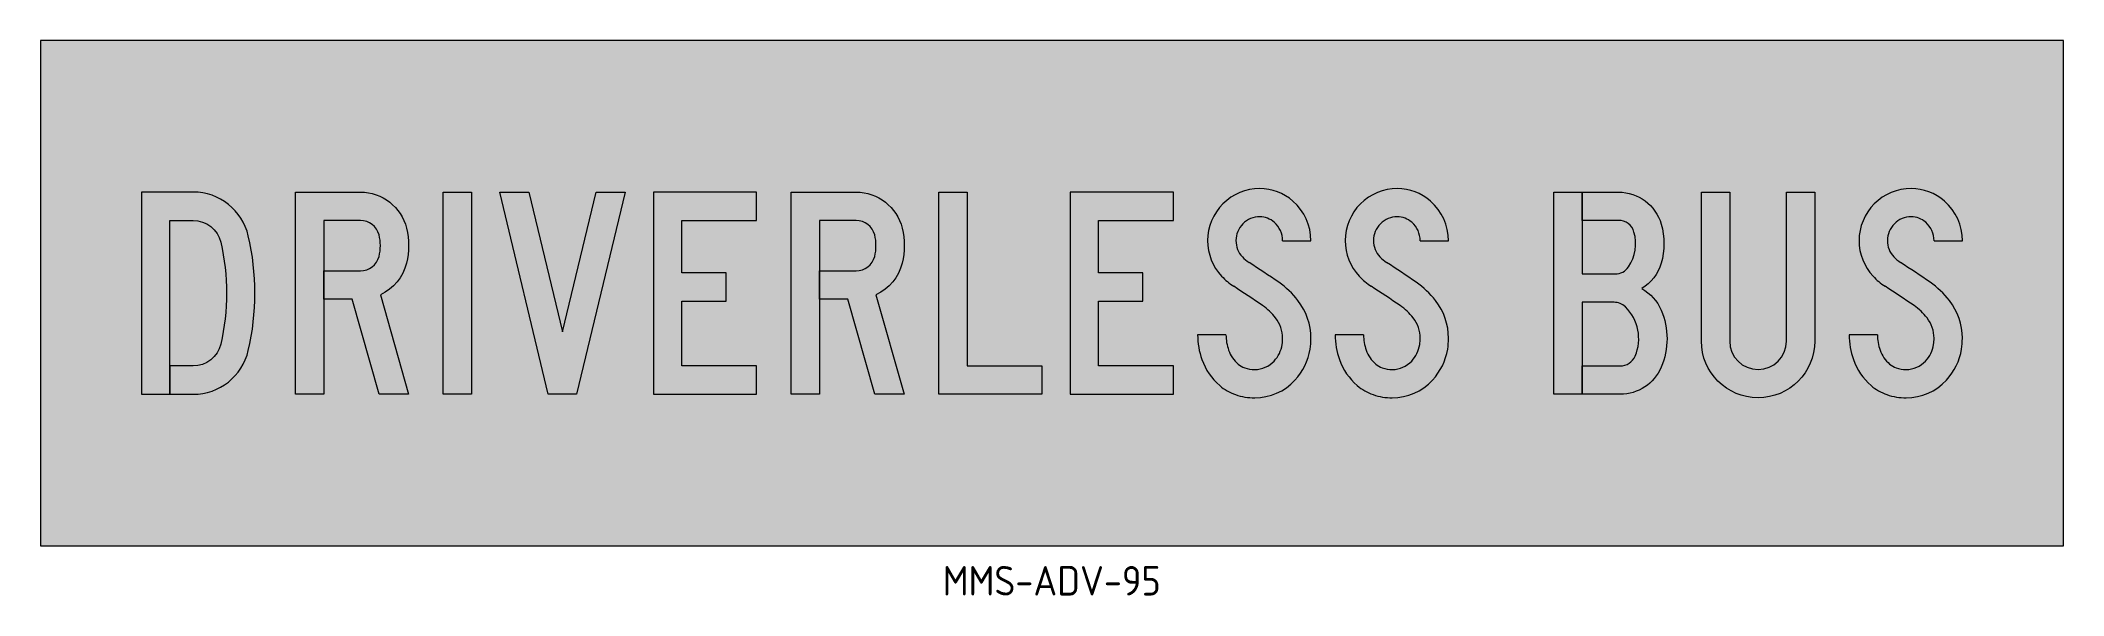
# Model space of a CAD drawing. Header units: millimetres. Extents: x 801 to 1041, y 799 to 864.
import ezdxf

# ---------------------------------------------------------------- set-up
doc = ezdxf.new("R2010")
doc.units = ezdxf.units.MM
doc.layers.add('DIM', color=1, linetype='Continuous')
doc.layers.add('GSCOLORFILL', color=7, linetype='Continuous', lineweight=0)
doc.styles.add('T35', font='isocp2.shx', dxfattribs={"height": 3.5})

# ---------------------------------------------------------------- blocks, each defined once
blk = doc.blocks.new('*U17')
at = {"layer": 'GSCOLORFILL', "transparency": 33554687}
blk.add_hatch(color=40, dxfattribs=at).paths.add_polyline_path([(-600, -150.0000000000006), (600.0000000000001, -150.0000000000006), (600.0000000000001, 150.0000000000009), (-599.9999999999999, 150.0000000000011)])
at = {"layer": 'GSCOLORFILL', "color": 40, "linetype": 'Continuous', "transparency": 33554687}
for points in [[(-600, -150.0000000000006), (600.0000000000001, -150.0000000000006), (600.0000000000001, 150.0000000000009), (-599.9999999999999, 150.0000000000011), (-600, -150.0000000000003)], [(-600, -150.0000000000006), (600.0000000000001, -150.0000000000006), (600.0000000000001, 150.0000000000007), (-599.9999999999999, 150.0000000000009), (-600, -150.0000000000003)]]:
    blk.add_lwpolyline(points, close=True, dxfattribs=at).dxf.unprotected_set("ltscale", 0)
blk = doc.blocks.new('*U3')
at = {"layer": 'GSCOLORFILL', "linetype": 'Continuous'}
blk.add_hatch(color=0, dxfattribs=at).paths.add_polyline_path([(78.21476728595059, 150.3505154639175, -0.1148991755247307), (78.21476728595066, 49.64948453608244, -0.3486821690625639), (50.94443627691192, 28), (28.00999999999999, 28.00000000000003), (28.01, 0), (50.9444362769119, 0, 0.3486821690625636), (105.4850982949895, 43.29896907216494, 0.1148991755247306), (105.4850982949895, 156.701030927835, 0.3486821690625638), (50.94443627691184, 200), (0, 200), (0, 0), (27.99999999999999, 0), (28.00000000000001, 172), (50.94443627691184, 172, -0.3486821690625631)])
at = {"layer": 'GSCOLORFILL', "color": 0}
blk.add_lwpolyline([(28.00999999999999, 28), (28.00999999999999, 0), (50.94443627691186, 0, 0.3486821690625636), (105.4850982949895, 43.29896907216487, 0.1148991755247307), (105.4850982949895, 156.7010309278351, 0.3486821690625634), (50.94443627691186, 200), (0, 200), (0, 0), (28, 0), (28, 172), (50.94443627691186, 172, -0.3486821690625634), (78.21476728595064, 150.3505154639175, -0.1148991755247307), (78.21476728595064, 49.64948453608236, -0.3486821690625636), (50.94443627691186, 28)], format="xyb", close=True, dxfattribs=at)
blk = doc.blocks.new('*U4')
at = {"layer": 'GSCOLORFILL', "linetype": 'Continuous'}
blk.add_hatch(color=0, dxfattribs=at).paths.add_polyline_path([(64.26932219902316, 172, -0.3448814639906139), (82.71400707028076, 157.5600000000001, -0.1217796334961338), (82.71400707028087, 136.4400000000002, -0.344881463990617), (64.26932219902321, 122), (28.00999999999999, 122), (28.00999999999999, 94.00000000000001), (56.12346429523939, 94.00000000000004), (82.88719244480211, 0), (112, 0), (84, 98.34205404014348, 0.2276138286676566), (109.8956479331868, 129.72, 0.1217796334961337), (109.8956479331869, 164.2799999999998, 0.3448814639906159), (64.26932219902322, 200), (0, 200), (0, 0), (28, 0), (28, 172)])
at = {"layer": 'GSCOLORFILL', "color": 0}
blk.add_lwpolyline([(64.26932219902318, 122, 0.3448814639906154), (82.71400707028084, 136.44, 0.1217796334961341), (82.71400707028079, 157.56, 0.3448814639906151), (64.26932219902318, 172), (28, 172), (28, 0), (0, 0), (0, 200), (64.26932219902318, 200, -0.3448814639906151), (109.8956479331868, 164.28, -0.1217796334961341), (109.8956479331868, 129.7200000000001, -0.2276138286676568), (84, 98.3420540401435), (112, 0), (82.88719244480211, 0), (56.12346429523939, 94.00000000000003), (28.00999999999999, 94.00000000000003), (28.00999999999999, 122)], format="xyb", close=True, dxfattribs=at)
blk = doc.blocks.new('*U5')
at = {"layer": 'GSCOLORFILL', "linetype": 'Continuous'}
blk.add_hatch(color=0, dxfattribs=at).paths.add_polyline_path([(0, 200), (28, 200), (28, 0), (0, 0)])
at = {"layer": 'GSCOLORFILL', "color": 0}
blk.add_lwpolyline([(0, 200), (28, 200), (28, 0), (0, 0)], close=True, dxfattribs=at)
blk = doc.blocks.new('*U6')
at = {"layer": 'GSCOLORFILL', "linetype": 'Continuous'}
blk.add_hatch(color=0, dxfattribs=at).paths.add_polyline_path([(0, 199.9999999999999), (28.79511069608861, 200), (62, 61.64629456703603), (95.20488930391133, 200), (124, 200), (76, 0), (48, 0)])
at = {"layer": 'GSCOLORFILL', "color": 0}
blk.add_lwpolyline([(0, 199.9999999999999), (28.79511069608861, 200), (62, 61.64629456703603), (95.20488930391133, 200), (124, 200), (76, 0), (48, 0)], close=True, dxfattribs=at)
blk = doc.blocks.new('*U7')
at = {"layer": 'GSCOLORFILL', "linetype": 'Continuous'}
blk.add_hatch(color=0, dxfattribs=at).paths.add_polyline_path([(28, 28), (28, 92), (71.81454086025929, 92), (71.81454086025929, 120), (28, 120), (28, 172), (102, 172), (102, 200), (0, 200), (0, 0), (102, 0), (102, 28)])
at = {"layer": 'GSCOLORFILL', "color": 0}
blk.add_lwpolyline([(28, 28), (28, 92), (71.81454086025929, 92), (71.81454086025929, 120), (28, 120), (28, 172), (102, 172), (102, 200), (0, 200), (0, 0), (102, 0), (102, 28)], close=True, dxfattribs=at)
blk = doc.blocks.new('*U8')
at = {"layer": 'GSCOLORFILL', "linetype": 'Continuous'}
blk.add_hatch(color=0, dxfattribs=at).paths.add_polyline_path([(64.26932219902316, 172, -0.3448814639906139), (82.71400707028076, 157.5600000000001, -0.1217796334961338), (82.71400707028087, 136.4400000000002, -0.344881463990617), (64.26932219902321, 122), (28.00999999999999, 122), (28.00999999999999, 94.00000000000001), (56.12346429523939, 94.00000000000004), (82.88719244480211, 0), (112, 0), (84, 98.34205404014348, 0.2276138286676566), (109.8956479331868, 129.72, 0.1217796334961337), (109.8956479331869, 164.2799999999998, 0.3448814639906159), (64.26932219902322, 200), (0, 200), (0, 0), (28, 0), (28, 172)])
at = {"layer": 'GSCOLORFILL', "color": 0}
blk.add_lwpolyline([(64.26932219902318, 122, 0.3448814639906154), (82.71400707028084, 136.44, 0.1217796334961341), (82.71400707028079, 157.56, 0.3448814639906151), (64.26932219902318, 172), (28, 172), (28, 0), (0, 0), (0, 200), (64.26932219902318, 200, -0.3448814639906151), (109.8956479331868, 164.28, -0.1217796334961341), (109.8956479331868, 129.7200000000001, -0.2276138286676568), (84, 98.3420540401435), (112, 0), (82.88719244480211, 0), (56.12346429523939, 94.00000000000003), (28.00999999999999, 94.00000000000003), (28.00999999999999, 122)], format="xyb", close=True, dxfattribs=at)
blk = doc.blocks.new('*U9')
at = {"layer": 'GSCOLORFILL', "linetype": 'Continuous'}
blk.add_hatch(color=0, dxfattribs=at).paths.add_polyline_path([(0, 200), (28, 200), (28, 28), (102, 28), (102, 0), (0, 0)])
at = {"layer": 'GSCOLORFILL', "color": 0}
blk.add_lwpolyline([(0, 200), (28, 200), (28, 28), (102, 28), (102, 0), (0, 0)], close=True, dxfattribs=at)
blk = doc.blocks.new('*U10')
at = {"layer": 'GSCOLORFILL', "linetype": 'Continuous'}
blk.add_hatch(color=0, dxfattribs=at).paths.add_polyline_path([(28, 28), (28, 92), (71.81454086025929, 92), (71.81454086025929, 120), (28, 120), (28, 172), (102, 172), (102, 200), (0, 200), (0, 0), (102, 0), (102, 28)])
at = {"layer": 'GSCOLORFILL', "color": 0}
blk.add_lwpolyline([(28, 28), (28, 92), (71.81454086025929, 92), (71.81454086025929, 120), (28, 120), (28, 172), (102, 172), (102, 200), (0, 200), (0, 0), (102, 0), (102, 28)], close=True, dxfattribs=at)
blk = doc.blocks.new('*U11')
at = {"layer": 'GSCOLORFILL'}
h = blk.add_hatch(color=0, dxfattribs=at)
edge = h.paths.add_edge_path()
edge.add_arc((-588.4723226266601, -858.0780040650652), 1149.124344074379, 55.390937114462815, 57.10464885887751, ccw=False)
edge.add_arc((31.18875155796184, 39.86795207670409), 58.12169191857565, 37.884517576685596, 55.39093711446287, ccw=False)
edge.add_arc((51.0760452944162, 55.34115897628014), 32.9239820242796, -5.115907697472721e-13, 37.884517576685425, ccw=False)
edge.add_arc((45.39801581993492, 55.34115897628286), 38.60201149876088, 350.8629013217493, 359.99999999999557, ccw=False)
edge.add_arc((52.50608870350796, 54.1979091592154), 31.40258650349834, 317.29673378813345, 350.8629013217563, ccw=False)
edge.add_arc((56.39898007371836, 50.60524148716998), 26.10524148716998, 269.9999999999999, 317.29673378814437, ccw=False)
edge.add_arc((56.39898007371819, 55.00067885734079), 30.50067885734079, 251.0789535256293, 270.0000000000002, ccw=False)
edge.add_arc((52.92295380146511, 44.86019333778766), 19.78096779697818, 229.3133006079087, 251.0789535256289, ccw=False)
edge.add_arc((61.1240872451691, 54.3993688956575), 32.36089069361397, 199.4306394672325, 229.3133006079092, ccw=False)
edge.add_arc((73.76258936871804, 58.85737200696581), 45.76258937718752, 180.0011023316869, 199.4302684762636, ccw=False)
edge.add_line((28.00000000000006, 58.85649156598447), (5.684341886080801e-14, 58.85649156598447))
edge.add_arc((73.76258927216892, 58.85737198186517), 73.7625892774231, 180.0006838712507, 199.4304093095939)
edge.add_arc((61.12408724516906, 54.39936889565754), 60.36089069361399, 199.4306394672326, 229.3133006079094)
edge.add_arc((52.92295380146494, 44.86019333778746), 47.78096779697793, 229.3133006079092, 251.0789535256293)
edge.add_arc((56.39898007371823, 55.00067885734082), 58.50067885734082, 251.0789535256293, 270.0000000000002)
edge.add_arc((56.39898007371839, 50.60524148716989), 54.10524148716989, 270, 317.2967337881445)
edge.add_arc((52.50608870351381, 54.19790915921259), 59.40258650349213, 317.2967337881369, 350.8629013217596)
edge.add_arc((45.39801581995378, 55.34115897628123), 66.60201149874202, 350.8629013217525, 359.9999999999986)
edge.add_arc((51.07604529441615, 55.34115897628006), 60.92398202427965, 359.9999999999996, 397.8845175766854)
edge.add_arc((31.18875155796111, 39.86795207670387), 86.12169191857632, 37.88451757668539, 55.39093711446263)
edge.add_arc((-588.4723226266597, -858.0780040650593), 1177.124344074374, 55.39093711446266, 57.1046488588773)
edge.add_arc((69.97983884586509, 159.9151743049558), 35.25734506305535, 223.0175993707188, 237.1046488588782, ccw=False)
edge.add_arc((61.47128691910495, 151.9759336269727), 23.62003444447538, 179.9999999999997, 223.0175993707179, ccw=False)
edge.add_arc((61.37529404391444, 151.975915376005), 23.52404156929194, 89.99988059696187, 179.9999555474588, ccw=False)
edge.add_arc((61.37534296967986, 153.7310205923658), 21.76893635288013, 48.67847151851021, 89.9999997426533, ccw=False)
edge.add_arc((59.71208169603349, 151.8392041010447), 24.28794562266184, 1.1368683772161603e-13, 48.67847151851021, ccw=False)
edge.add_line((84.00002731869535, 151.8392041010447), (112.0000273186952, 151.8392041010447))
edge.add_arc((59.71208169603338, 151.8392041010447), 52.28794562266185, 6.228754935835708e-14, 48.67847151851004)
edge.add_arc((61.37534296967974, 153.7310205923658), 49.76893635288013, 48.67847151851002, 89.99999974265315)
edge.add_arc((61.37527579294671, 151.9759336269728), 51.52402331831715, 89.99992504950283, 180)
edge.add_arc((61.47128691910107, 151.9759336269712), 51.62003444447149, 179.9999999999982, 223.0175993707195)
edge.add_arc((69.9798388458659, 159.9151743049557), 63.25734506305586, 223.0175993707178, 237.1046488588772)
at = {"layer": 'GSCOLORFILL', "color": 0}
blk.add_lwpolyline([(35.62437475483642, 106.8002631074727, -0.007477617457592849), (64.20035787855664, 87.70480941089659, -0.07653508003658695), (77.06129967814155, 75.55885288404738, -0.1668246549558401), (84.0000273186958, 55.34115897627987, -0.03988925045285916), (83.51021385884707, 49.21126073950859, -0.1475163149276702), (75.58309381173689, 32.90062589715421, -0.2093514251822395), (56.39898007371829, 24.5, -0.08274672380428141), (46.50867981910591, 26.14806421616396, -0.09525713690544169), (40.02729793126758, 29.86056845372713, -0.1311316713294231), (30.60631442254322, 43.63401760410045, -0.08497940783612039), (28.00000000000006, 58.85649156598447), (5.684341886080801e-14, 58.85649156598447, 0.08498186583925775), (4.201057313777994, 34.31938411587316, 0.1311316713294234), (21.77347091575194, 8.628569035687576, 0.09525713690544146), (37.42926199944344, -0.3389924730190614, 0.08274672380428119), (56.39898007371841, -3.5, 0.2093514251822393), (96.15961998287065, 13.91098212143669, 0.1475163149276702), (111.1549272729091, 44.76493413720198, 0.03988925045285871), (112.0000273186958, 55.34115897627964, 0.1668246549558401), (99.16030101424218, 92.75286753877594, 0.07653508003658697), (80.1036281803153, 110.750112483523, 0.007477617457592849), (50.83135180374569, 130.3108532539143, -0.06154387494556116), (44.20163620944521, 135.8618034449073, -0.189935492987521), (37.85125247462958, 151.9759336269728, -0.4142139455164167), (61.37534306745607, 175.4999569452459, -0.1822786324601297), (75.74902124016756, 170.0798420456772, -0.2156526607116338), (84.00002731869535, 151.8392041010447), (112.0000273186952, 151.8392041010447, 0.2156526607116334), (94.23697053863697, 191.1082925529595, 0.1822786324601297), (61.37534319321941, 203.4999569452459, 0.4142139455164178), (9.851252474629575, 151.9759336269728, 0.1899354929875355), (23.72959917634199, 116.7595601286041, 0.06154387494556116)], format="xyb", close=True, dxfattribs=at)
blk = doc.blocks.new('*U12')
at = {"layer": 'GSCOLORFILL'}
h = blk.add_hatch(color=0, dxfattribs=at)
edge = h.paths.add_edge_path()
edge.add_arc((-588.4723226266601, -858.0780040650652), 1149.124344074379, 55.390937114462815, 57.10464885887751, ccw=False)
edge.add_arc((31.18875155796184, 39.86795207670409), 58.12169191857565, 37.884517576685596, 55.39093711446287, ccw=False)
edge.add_arc((51.0760452944162, 55.34115897628014), 32.9239820242796, -5.115907697472721e-13, 37.884517576685425, ccw=False)
edge.add_arc((45.39801581993492, 55.34115897628286), 38.60201149876088, 350.8629013217493, 359.99999999999557, ccw=False)
edge.add_arc((52.50608870350796, 54.1979091592154), 31.40258650349834, 317.29673378813345, 350.8629013217563, ccw=False)
edge.add_arc((56.39898007371836, 50.60524148716998), 26.10524148716998, 269.9999999999999, 317.29673378814437, ccw=False)
edge.add_arc((56.39898007371819, 55.00067885734079), 30.50067885734079, 251.0789535256293, 270.0000000000002, ccw=False)
edge.add_arc((52.92295380146511, 44.86019333778766), 19.78096779697818, 229.3133006079087, 251.0789535256289, ccw=False)
edge.add_arc((61.1240872451691, 54.3993688956575), 32.36089069361397, 199.4306394672325, 229.3133006079092, ccw=False)
edge.add_arc((73.76258936871804, 58.85737200696581), 45.76258937718752, 180.0011023316869, 199.4302684762636, ccw=False)
edge.add_line((28.00000000000006, 58.85649156598447), (5.684341886080801e-14, 58.85649156598447))
edge.add_arc((73.76258927216892, 58.85737198186517), 73.7625892774231, 180.0006838712507, 199.4304093095939)
edge.add_arc((61.12408724516906, 54.39936889565754), 60.36089069361399, 199.4306394672326, 229.3133006079094)
edge.add_arc((52.92295380146494, 44.86019333778746), 47.78096779697793, 229.3133006079092, 251.0789535256293)
edge.add_arc((56.39898007371823, 55.00067885734082), 58.50067885734082, 251.0789535256293, 270.0000000000002)
edge.add_arc((56.39898007371839, 50.60524148716989), 54.10524148716989, 270, 317.2967337881445)
edge.add_arc((52.50608870351381, 54.19790915921259), 59.40258650349213, 317.2967337881369, 350.8629013217596)
edge.add_arc((45.39801581995378, 55.34115897628123), 66.60201149874202, 350.8629013217525, 359.9999999999986)
edge.add_arc((51.07604529441615, 55.34115897628006), 60.92398202427965, 359.9999999999996, 397.8845175766854)
edge.add_arc((31.18875155796111, 39.86795207670387), 86.12169191857632, 37.88451757668539, 55.39093711446263)
edge.add_arc((-588.4723226266597, -858.0780040650593), 1177.124344074374, 55.39093711446266, 57.1046488588773)
edge.add_arc((69.97983884586509, 159.9151743049558), 35.25734506305535, 223.0175993707188, 237.1046488588782, ccw=False)
edge.add_arc((61.47128691910495, 151.9759336269727), 23.62003444447538, 179.9999999999997, 223.0175993707179, ccw=False)
edge.add_arc((61.37529404391444, 151.975915376005), 23.52404156929194, 89.99988059696187, 179.9999555474588, ccw=False)
edge.add_arc((61.37534296967986, 153.7310205923658), 21.76893635288013, 48.67847151851021, 89.9999997426533, ccw=False)
edge.add_arc((59.71208169603349, 151.8392041010447), 24.28794562266184, 1.1368683772161603e-13, 48.67847151851021, ccw=False)
edge.add_line((84.00002731869535, 151.8392041010447), (112.0000273186952, 151.8392041010447))
edge.add_arc((59.71208169603338, 151.8392041010447), 52.28794562266185, 6.228754935835708e-14, 48.67847151851004)
edge.add_arc((61.37534296967974, 153.7310205923658), 49.76893635288013, 48.67847151851002, 89.99999974265315)
edge.add_arc((61.37527579294671, 151.9759336269728), 51.52402331831715, 89.99992504950283, 180)
edge.add_arc((61.47128691910107, 151.9759336269712), 51.62003444447149, 179.9999999999982, 223.0175993707195)
edge.add_arc((69.9798388458659, 159.9151743049557), 63.25734506305586, 223.0175993707178, 237.1046488588772)
at = {"layer": 'GSCOLORFILL', "color": 0}
blk.add_lwpolyline([(35.62437475483642, 106.8002631074727, -0.007477617457592849), (64.20035787855664, 87.70480941089659, -0.07653508003658695), (77.06129967814155, 75.55885288404738, -0.1668246549558401), (84.0000273186958, 55.34115897627987, -0.03988925045285916), (83.51021385884707, 49.21126073950859, -0.1475163149276702), (75.58309381173689, 32.90062589715421, -0.2093514251822395), (56.39898007371829, 24.5, -0.08274672380428141), (46.50867981910591, 26.14806421616396, -0.09525713690544169), (40.02729793126758, 29.86056845372713, -0.1311316713294231), (30.60631442254322, 43.63401760410045, -0.08497940783612039), (28.00000000000006, 58.85649156598447), (5.684341886080801e-14, 58.85649156598447, 0.08498186583925775), (4.201057313777994, 34.31938411587316, 0.1311316713294234), (21.77347091575194, 8.628569035687576, 0.09525713690544146), (37.42926199944344, -0.3389924730190614, 0.08274672380428119), (56.39898007371841, -3.5, 0.2093514251822393), (96.15961998287065, 13.91098212143669, 0.1475163149276702), (111.1549272729091, 44.76493413720198, 0.03988925045285871), (112.0000273186958, 55.34115897627964, 0.1668246549558401), (99.16030101424218, 92.75286753877594, 0.07653508003658697), (80.1036281803153, 110.750112483523, 0.007477617457592849), (50.83135180374569, 130.3108532539143, -0.06154387494556116), (44.20163620944521, 135.8618034449073, -0.189935492987521), (37.85125247462958, 151.9759336269728, -0.4142139455164167), (61.37534306745607, 175.4999569452459, -0.1822786324601297), (75.74902124016756, 170.0798420456772, -0.2156526607116338), (84.00002731869535, 151.8392041010447), (112.0000273186952, 151.8392041010447, 0.2156526607116334), (94.23697053863697, 191.1082925529595, 0.1822786324601297), (61.37534319321941, 203.4999569452459, 0.4142139455164178), (9.851252474629575, 151.9759336269728, 0.1899354929875355), (23.72959917634199, 116.7595601286041, 0.06154387494556116)], format="xyb", close=True, dxfattribs=at)
blk = doc.blocks.new('*U2')
at = {"color": 28}
for name, p, xscale, yscale, zscale in [('*U11', (626.4000000000005, 0), 0.59999985364988, 0.6, 0.59999985364988), ('*U12', (708.0000000000006, 0), 0.5999998536498793, 0.6, 0.5999998536498793), ('*U3', (0, 0), 0.6, 0.6, 0.6), ('*U4', (91.19999999999999, 0), 0.5999999999999998, 0.5999999999999998, 0.5999999999999998), ('*U5', (178.8, 0), 0.6, 0.6, 0.6), ('*U6', (212.4, 0), 0.6, 0.6, 0.6), ('*U7', (303.6, 0), 0.6, 0.6, 0.6), ('*U8', (385.2000000000002, 0), 0.6, 0.6, 0.6), ('*U9', (472.8000000000003, 0), 0.6, 0.6, 0.6), ('*U10', (550.8000000000004, 0), 0.6, 0.6, 0.6)]:
    blk.add_blockref(name, p, dxfattribs=dict(at, xscale=xscale, yscale=yscale, zscale=zscale))
blk = doc.blocks.new('*U14')
at = {"layer": 'GSCOLORFILL', "linetype": 'Continuous'}
blk.add_hatch(color=0, dxfattribs=at).paths.add_polyline_path([(64, 172, -0.3333333333333333), (79.36000000000001, 160.48, -0.2231416936939851), (73.96819689062116, 126.04, -0.2490694201735612), (60.71231517720801, 119), (28, 119), (27.99999999999999, 200), (0, 200), (0, 2.842170943040401e-14), (28, 0), (28, 91.00000000000001), (59.59591794226546, 90.99999999999997, -0.1962615682814117), (70.79358533784567, 86.4285714285714, -0.3091553152846961), (80.46237859583465, 37.71428571428572, -0.3003359330538568), (65.74878637916753, 28), (28.00999999999999, 28), (28.00999999999999, 0), (65.74878637916753, 0, 0.3003359330538558), (106.211164975002, 26.71428571428561, 0.2046557837120477), (106.2111649750022, 83.28571428571394, 0.1670695349251285), (87.0323596301763, 104.509862498702, 0.1861288934326213), (106.2400000000001, 129.6800000000001, 0.1428571428571425), (106.24, 168.3200000000001, 0.3333333333333331), (63.99999999999998, 200), (28.00999999999999, 199.9999999999999), (28.00999999999999, 172)])
at = {"layer": 'GSCOLORFILL', "color": 0}
blk.add_lwpolyline([(59.59591794226537, 90.99999999999997), (28, 91), (28, -6.0518825356103e-15), (0, 0), (0, 200), (28, 200), (28, 119), (60.71231517720798, 119, 0.2490694201735611), (73.96819689062113, 126.04, 0.2231416936939853), (79.36000000000001, 160.48, 0.3333333333333334), (64, 172), (28.00999999999999, 172), (28.00999999999999, 199.9999999999999), (64, 200, -0.3333333333333334), (106.24, 168.32, -0.1428571428571432), (106.24, 129.6799999999999, -0.1861288934326198), (87.0323596301763, 104.509862498702, -0.167069534925127), (106.2111649750021, 83.28571428571418, -0.2046557837120482), (106.2111649750021, 26.71428571428572, -0.3003359330538566), (65.74878637916754, -7.105427357601002e-15), (28.00999999999999, -6.054043922230161e-15), (28.00999999999999, 27.99999999999999), (65.74878637916754, 27.99999999999999, 0.3003359330538566), (80.46237859583465, 37.71428571428572, 0.3091553152846965), (70.79358533784563, 86.42857142857146, 0.196261568281412)], format="xyb", close=True, dxfattribs=at)
blk = doc.blocks.new('*U15')
at = {"layer": 'GSCOLORFILL', "linetype": 'Continuous'}
blk.add_hatch(color=0, dxfattribs=at).paths.add_polyline_path([(84, 52.5, -1), (28, 52.5), (28, 200), (0, 200), (0, 52.50000000000001, 1), (112, 52.5), (112, 200), (84, 200)])
at = {"layer": 'GSCOLORFILL', "color": 0}
blk.add_lwpolyline([(28, 200), (28, 52.5, 0.9999999999999999), (84, 52.5), (84, 200), (112, 200), (112, 52.5, -0.9999999999999999), (0, 52.50000000000001), (0, 200)], format="xyb", close=True, dxfattribs=at)
blk = doc.blocks.new('*U16')
at = {"layer": 'GSCOLORFILL'}
h = blk.add_hatch(color=0, dxfattribs=at)
edge = h.paths.add_edge_path()
edge.add_arc((-588.4723226266601, -858.0780040650652), 1149.124344074379, 55.390937114462815, 57.10464885887751, ccw=False)
edge.add_arc((31.18875155796184, 39.86795207670409), 58.12169191857565, 37.884517576685596, 55.39093711446287, ccw=False)
edge.add_arc((51.0760452944162, 55.34115897628014), 32.9239820242796, -5.115907697472721e-13, 37.884517576685425, ccw=False)
edge.add_arc((45.39801581993492, 55.34115897628286), 38.60201149876088, 350.8629013217493, 359.99999999999557, ccw=False)
edge.add_arc((52.50608870350796, 54.1979091592154), 31.40258650349834, 317.29673378813345, 350.8629013217563, ccw=False)
edge.add_arc((56.39898007371836, 50.60524148716998), 26.10524148716998, 269.9999999999999, 317.29673378814437, ccw=False)
edge.add_arc((56.39898007371819, 55.00067885734079), 30.50067885734079, 251.0789535256293, 270.0000000000002, ccw=False)
edge.add_arc((52.92295380146511, 44.86019333778766), 19.78096779697818, 229.3133006079087, 251.0789535256289, ccw=False)
edge.add_arc((61.1240872451691, 54.3993688956575), 32.36089069361397, 199.4306394672325, 229.3133006079092, ccw=False)
edge.add_arc((73.76258936871804, 58.85737200696581), 45.76258937718752, 180.0011023316869, 199.4302684762636, ccw=False)
edge.add_line((28.00000000000006, 58.85649156598447), (5.684341886080801e-14, 58.85649156598447))
edge.add_arc((73.76258927216892, 58.85737198186517), 73.7625892774231, 180.0006838712507, 199.4304093095939)
edge.add_arc((61.12408724516906, 54.39936889565754), 60.36089069361399, 199.4306394672326, 229.3133006079094)
edge.add_arc((52.92295380146494, 44.86019333778746), 47.78096779697793, 229.3133006079092, 251.0789535256293)
edge.add_arc((56.39898007371823, 55.00067885734082), 58.50067885734082, 251.0789535256293, 270.0000000000002)
edge.add_arc((56.39898007371839, 50.60524148716989), 54.10524148716989, 270, 317.2967337881445)
edge.add_arc((52.50608870351381, 54.19790915921259), 59.40258650349213, 317.2967337881369, 350.8629013217596)
edge.add_arc((45.39801581995378, 55.34115897628123), 66.60201149874202, 350.8629013217525, 359.9999999999986)
edge.add_arc((51.07604529441615, 55.34115897628006), 60.92398202427965, 359.9999999999996, 397.8845175766854)
edge.add_arc((31.18875155796111, 39.86795207670387), 86.12169191857632, 37.88451757668539, 55.39093711446263)
edge.add_arc((-588.4723226266597, -858.0780040650593), 1177.124344074374, 55.39093711446266, 57.1046488588773)
edge.add_arc((69.97983884586509, 159.9151743049558), 35.25734506305535, 223.0175993707188, 237.1046488588782, ccw=False)
edge.add_arc((61.47128691910495, 151.9759336269727), 23.62003444447538, 179.9999999999997, 223.0175993707179, ccw=False)
edge.add_arc((61.37529404391444, 151.975915376005), 23.52404156929194, 89.99988059696187, 179.9999555474588, ccw=False)
edge.add_arc((61.37534296967986, 153.7310205923658), 21.76893635288013, 48.67847151851021, 89.9999997426533, ccw=False)
edge.add_arc((59.71208169603349, 151.8392041010447), 24.28794562266184, 1.1368683772161603e-13, 48.67847151851021, ccw=False)
edge.add_line((84.00002731869535, 151.8392041010447), (112.0000273186952, 151.8392041010447))
edge.add_arc((59.71208169603338, 151.8392041010447), 52.28794562266185, 6.228754935835708e-14, 48.67847151851004)
edge.add_arc((61.37534296967974, 153.7310205923658), 49.76893635288013, 48.67847151851002, 89.99999974265315)
edge.add_arc((61.37527579294671, 151.9759336269728), 51.52402331831715, 89.99992504950283, 180)
edge.add_arc((61.47128691910107, 151.9759336269712), 51.62003444447149, 179.9999999999982, 223.0175993707195)
edge.add_arc((69.9798388458659, 159.9151743049557), 63.25734506305586, 223.0175993707178, 237.1046488588772)
at = {"layer": 'GSCOLORFILL', "color": 0}
blk.add_lwpolyline([(35.62437475483642, 106.8002631074727, -0.007477617457592849), (64.20035787855664, 87.70480941089659, -0.07653508003658695), (77.06129967814155, 75.55885288404738, -0.1668246549558401), (84.0000273186958, 55.34115897627987, -0.03988925045285916), (83.51021385884707, 49.21126073950859, -0.1475163149276702), (75.58309381173689, 32.90062589715421, -0.2093514251822395), (56.39898007371829, 24.5, -0.08274672380428141), (46.50867981910591, 26.14806421616396, -0.09525713690544169), (40.02729793126758, 29.86056845372713, -0.1311316713294231), (30.60631442254322, 43.63401760410045, -0.08497940783612039), (28.00000000000006, 58.85649156598447), (5.684341886080801e-14, 58.85649156598447, 0.08498186583925775), (4.201057313777994, 34.31938411587316, 0.1311316713294234), (21.77347091575194, 8.628569035687576, 0.09525713690544146), (37.42926199944344, -0.3389924730190614, 0.08274672380428119), (56.39898007371841, -3.5, 0.2093514251822393), (96.15961998287065, 13.91098212143669, 0.1475163149276702), (111.1549272729091, 44.76493413720198, 0.03988925045285871), (112.0000273186958, 55.34115897627964, 0.1668246549558401), (99.16030101424218, 92.75286753877594, 0.07653508003658697), (80.1036281803153, 110.750112483523, 0.007477617457592849), (50.83135180374569, 130.3108532539143, -0.06154387494556116), (44.20163620944521, 135.8618034449073, -0.189935492987521), (37.85125247462958, 151.9759336269728, -0.4142139455164167), (61.37534306745607, 175.4999569452459, -0.1822786324601297), (75.74902124016756, 170.0798420456772, -0.2156526607116338), (84.00002731869535, 151.8392041010447), (112.0000273186952, 151.8392041010447, 0.2156526607116334), (94.23697053863697, 191.1082925529595, 0.1822786324601297), (61.37534319321941, 203.4999569452459, 0.4142139455164178), (9.851252474629575, 151.9759336269728, 0.1899354929875355), (23.72959917634199, 116.7595601286041, 0.06154387494556116)], format="xyb", close=True, dxfattribs=at)
blk = doc.blocks.new('*U13')
at = {"color": 28, "yscale": 0.6}
for name, p, xscale, zscale in [('*U16', (175.2000000000003, 0), 0.5999998536498793, 0.5999998536498793), ('*U14', (0, 0), 0.6, 0.6), ('*U15', (87.60000000000014, 0), 0.6, 0.6)]:
    blk.add_blockref(name, p, dxfattribs=dict(at, xscale=xscale, zscale=zscale))
blk = doc.blocks.new('*U1')
for name, p in [('*U2', (-540, 0)), ('*U13', (297.6000000000003, 0))]:
    blk.add_blockref(name, p)

msp = doc.modelspace()

# ---------------------------------------------------------------- block references
at = {"xscale": 0.2, "yscale": 0.2, "zscale": 0.2}
for name, p in [('*U17', (921.0282582539713, 834.4121591550279)), ('*U1', (921.0282582539714, 822.4121591550277))]:
    msp.add_blockref(name, p, dxfattribs=at)

# ---------------------------------------------------------------- texts
at = {"layer": 'DIM', "color": 3, "insert": (920.9951277181701, 802.0271591550279), "char_height": 3.5, "width": 16.42482756211029, "attachment_point": 2, "style": 'T35'}
msp.add_mtext('MMS-ADV-95', dxfattribs=at)

doc.saveas('drawing.dxf')
